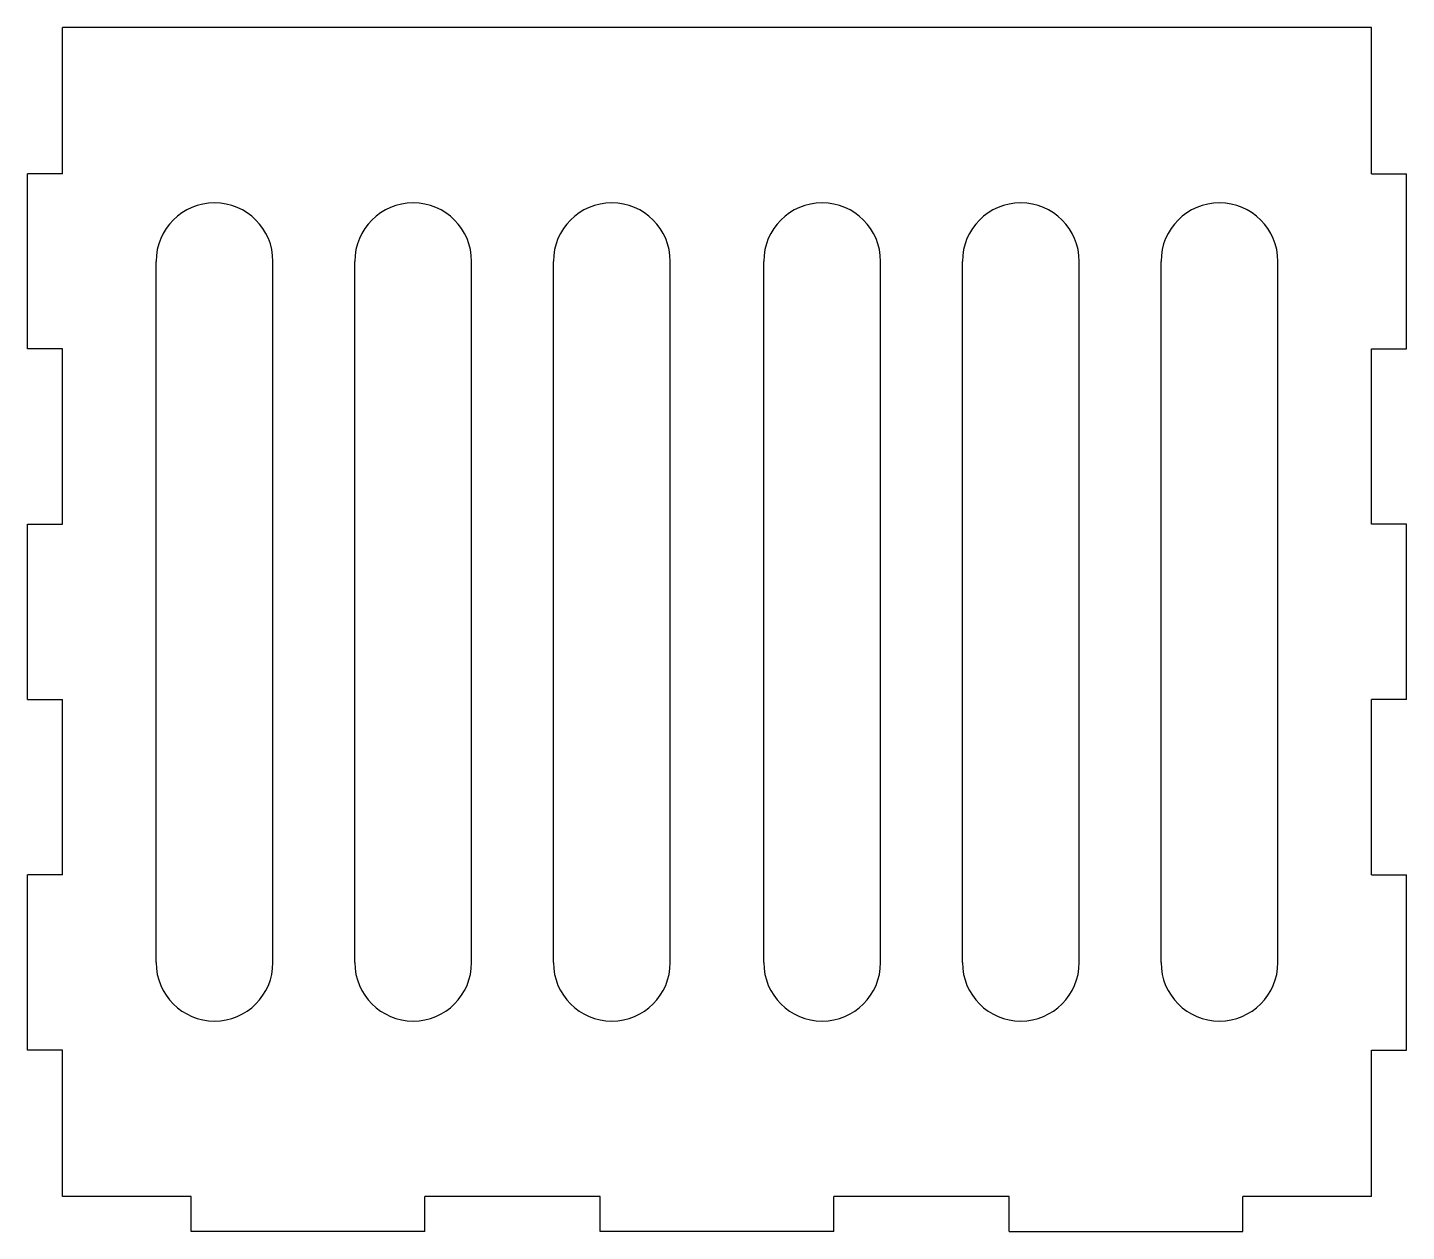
# Model space of a CAD drawing. Header units: millimetres. Extents: x -59 to 59, y -53 to 50.
import ezdxf

# ---------------------------------------------------------------- set-up
doc = ezdxf.new("R2010")
doc.units = ezdxf.units.MM

msp = doc.modelspace()

# ---------------------------------------------------------------- linework, layer by layer
at = {"color": 7, "linetype": 'Continuous', "lineweight": 25}
for p, q in [((-56, 37.5), (-56, 50)), ((56, 50), (-56, 50)), ((56, 37.5), (56, 50)), ((-59, 22.5), (-59, 37.5)), ((-56, 37.5), (-59, 37.5)), ((56, 37.5), (59, 37.5)), ((59, 22.5), (59, 37.5)), ((-48, -30), (-48, 30)), ((-38, -30), (-38, 30)), ((-31, -30), (-31, 30)), ((-21, -30), (-21, 30)), ((-14, -30), (-14, 30)), ((-4, -30), (-4, 30)), ((4, -30), (4, 30)), ((14, -30), (14, 30)), ((21, -30), (21, 30)), ((31, -30), (31, 30)), ((38, -30), (38, 30)), ((48, -30), (48, 30)), ((-56, 22.5), (-59, 22.5)), ((-56, 7.5), (-56, 22.5)), ((56, 22.5), (59, 22.5)), ((56, 7.5), (56, 22.5)), ((-59, -7.5), (-59, 7.5)), ((-59, 7.5), (-56, 7.5)), ((59, 7.5), (56, 7.5)), ((59, -7.5), (59, 7.5)), ((-59, -7.5), (-56, -7.5)), ((-56, -22.5), (-56, -7.5)), ((59, -7.5), (56, -7.5)), ((56, -22.5), (56, -7.5)), ((-59, -37.5), (-59, -22.5)), ((-56, -22.5), (-59, -22.5)), ((56, -22.5), (59, -22.5)), ((59, -37.5), (59, -22.5)), ((-56, -37.5), (-59, -37.5)), ((-56, -50), (-56, -37.5)), ((56, -37.5), (59, -37.5)), ((56, -50), (56, -37.5)), ((-45, -50), (-56, -50)), ((-45, -53), (-45, -50)), ((-10, -50), (-25, -50)), ((-25, -53), (-25, -50)), ((-10, -53), (-10, -50)), ((25, -50), (10, -50)), ((10, -53), (10, -50)), ((25, -53), (25, -50)), ((56, -50), (45, -50)), ((45, -53), (45, -50)), ((-25, -53), (-45, -53)), ((10, -53), (-10, -53)), ((25, -53), (45, -53))]:
    msp.add_line(p, q, dxfattribs=at)
for centre, start, end in [((-43, 30), 0, 180), ((-26, 30), 0, 180), ((-9, 30), 0, 180), ((9, 30), 0, 180), ((26, 30), 0, 180), ((43, 30), 0, 180), ((-43, -30), 180, 0), ((-26, -30), 180, 0), ((-9, -30), 180, 0), ((9, -30), 180, 0), ((26, -30), 180, 0), ((43, -30), 180, 0)]:
    msp.add_arc(centre, 5, start, end, dxfattribs=at)

doc.saveas('drawing.dxf')
